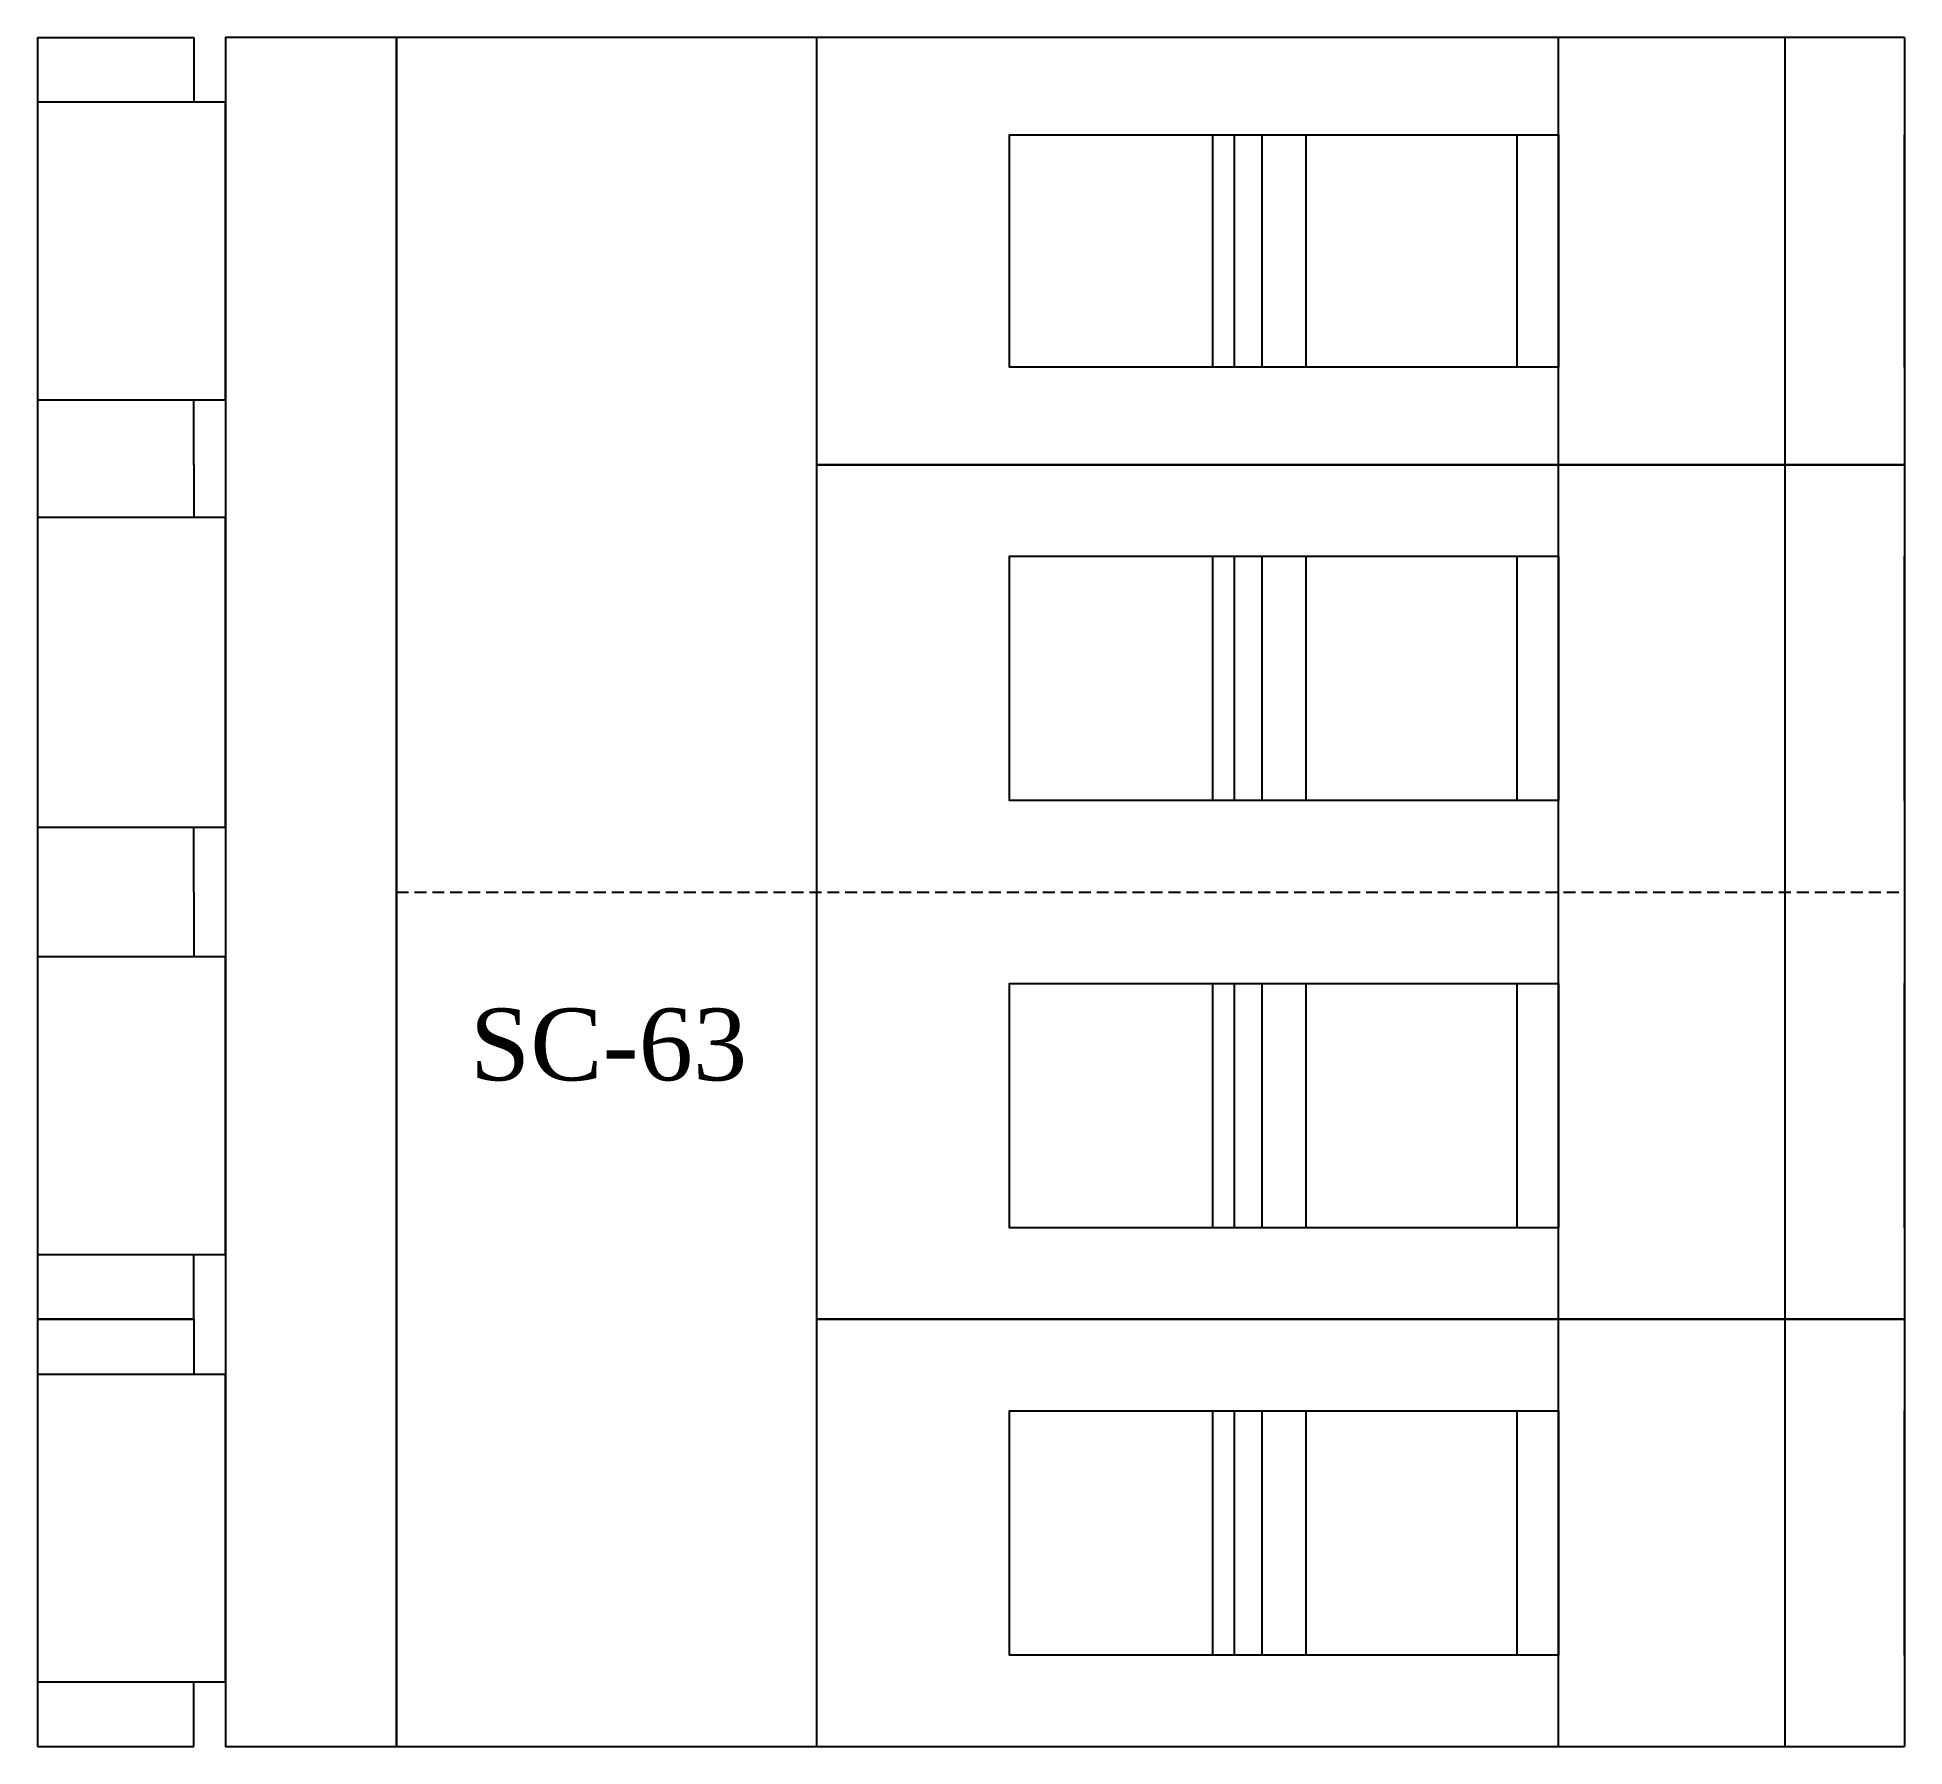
# Model space of a CAD drawing. Extents: x 0 to 78, y 0 to 71.4.
import ezdxf

# ---------------------------------------------------------------- set-up
doc = ezdxf.new("R2010")
doc.units = 0
doc.linetypes.add('DASHED', pattern=[0.75, 0.5, -0.25])
doc.layers.add('--4N-THT. MCB-MCCB-ACB', color=124, linetype='CONTINUOUS')
doc.styles.add('- 03.0', font='times.ttf', dxfattribs={"height": 3})

# ---------------------------------------------------------------- blocks, each defined once
blk = doc.blocks.new('06 - N - SC MCB CHIẾU TRÊN 4 PHASE')
at = {"layer": '--4N-THT. MCB-MCCB-ACB'}
for p, q in [((-15, 35.7), (-8.462, 35.7)), ((-15, 35.7), (-15, -35.7)), ((-8.462, 35.7), (-8.462, 32.996)), ((17.545, 35.7), (17.545, 17.85)), ((48.535, 17.85), (48.535, 35.7)), ((57.997, 35.7), (57.997, 17.85)), ((63, 35.7), (63, -35.7)), ((34.106, 21.925), (34.106, 31.625)), ((36.165, 21.925), (36.165, 31.625)), ((46.82, 21.925), (46.82, 31.625)), ((-8.462, 17.85), (-8.462, 20.554)), ((-8.462, 17.85), (-8.462, 15.646)), ((17.545, 17.85), (17.545, 0)), ((48.535, 0), (48.535, 17.85)), ((57.997, 17.85), (57.997, 0)), ((34.106, 3.825), (34.106, 14.025)), ((36.165, 3.825), (36.165, 14.025)), ((46.82, 3.825), (46.82, 14.025)), ((-8.462, 0), (-8.462, 2.704)), ((-8.462, 0), (-8.462, -2.704)), ((17.545, 0), (17.545, -17.85)), ((48.535, -17.85), (48.535, 0)), ((57.997, 0), (57.997, -17.85)), ((34.106, -14.025), (34.106, -3.825)), ((36.165, -14.025), (36.165, -3.825)), ((46.82, -14.025), (46.82, -3.825)), ((-8.462, -17.85), (-8.462, -15.146)), ((-15, -17.85), (-8.462, -17.85)), ((-8.462, -17.85), (-15, -17.85)), ((-8.462, -17.85), (-8.462, -20.154)), ((63, -17.85), (17.545, -17.85)), ((17.545, -17.85), (17.545, -35.7)), ((48.535, -35.7), (48.535, -17.85)), ((57.997, -17.85), (57.997, -35.7)), ((34.106, -31.875), (34.106, -21.675)), ((36.165, -31.875), (36.165, -21.675)), ((46.82, -31.875), (46.82, -21.675)), ((-8.462, -35.7), (-8.462, -32.996)), ((-15, -35.7), (-8.462, -35.7))]:
    blk.add_line(p, q, dxfattribs=at)
at = {"layer": '--4N-THT. MCB-MCCB-ACB', "color": 1}
for p, q in [((35, 21.925), (35, 31.625)), ((38, 21.925), (38, 31.625)), ((35, 3.825), (35, 14.025)), ((38, 3.825), (38, 14.025)), ((35, -14.025), (35, -3.825)), ((38, -14.025), (38, -3.825)), ((35, -31.875), (35, -21.675)), ((38, -31.875), (38, -21.675))]:
    blk.add_line(p, q, dxfattribs=at)
at = {"layer": '--4N-THT. MCB-MCCB-ACB', "color": 2}
for p, q in [((63, 21.925), (63, 31.625)), ((63, 3.825), (63, 14.025)), ((63, -14.025), (63, -3.825)), ((63, -31.875), (63, -21.675))]:
    blk.add_line(p, q, dxfattribs=at)
at = {"layer": '--4N-THT. MCB-MCCB-ACB', "color": 6, "linetype": 'DASHED'}
blk.add_line((0, 0), (63, 0), dxfattribs=at)
at = {"layer": '--4N-THT. MCB-MCCB-ACB'}
for points in [[(63, 35.7), (-7.142, 35.7), (-7.142, 17.85)], [(-15, 20.554), (-7.142, 20.554), (-7.142, 32.996), (-15, 32.996)], [(-7.142, 17.85), (-7.142, 17.85), (-7.142, 0)], [(17.545, 17.85), (63, 17.85)], [(63, 17.85), (17.545, 17.85)], [(-15, 2.704), (-7.142, 2.704), (-7.142, 15.646), (-15, 15.646)], [(-7.142, 0), (-7.142, -17.85)], [(-15, -15.146), (-7.142, -15.146), (-7.142, -2.704), (-15, -2.704)], [(-7.142, -17.85), (-7.142, -35.7), (63, -35.7)], [(17.545, -17.85), (63, -17.85)], [(63, -17.85), (17.545, -17.85)], [(-15, -32.996), (-7.142, -32.996), (-7.142, -20.154), (-15, -20.154)]]:
    blk.add_lwpolyline(points, dxfattribs=at)
at = {"layer": '--4N-THT. MCB-MCCB-ACB', "color": 1}
blk.add_lwpolyline([(0, 35.7), (0, 35.7), (0, -35.7), (0, -35.7)], close=True, dxfattribs=at)
at = {"layer": '--4N-THT. MCB-MCCB-ACB'}
for points in [[(48.535, 21.925), (25.606, 21.925), (25.606, 31.625), (48.535, 31.625)], [(48.535, 3.825), (25.606, 3.825), (25.606, 14.025), (48.535, 14.025)], [(48.535, -14.025), (25.606, -14.025), (25.606, -3.825), (48.535, -3.825)], [(48.535, -31.875), (25.606, -31.875), (25.606, -21.675), (48.535, -21.675)]]:
    blk.add_lwpolyline(points, close=True, dxfattribs=at)
at = {"layer": '--4N-THT. MCB-MCCB-ACB', "color": 3, "insert": (3.068, -4.864), "char_height": 3, "attachment_point": 1, "style": '- 03.0'}
blk.add_mtext_dynamic_manual_height_columns('SC-63', width=4.4924, gutter_width=20, heights=[0], dxfattribs=at)

msp = doc.modelspace()

# ---------------------------------------------------------------- block references
msp.add_blockref('06 - N - SC MCB CHIẾU TRÊN 4 PHASE', (15, 35.7))

doc.saveas('drawing.dxf')
